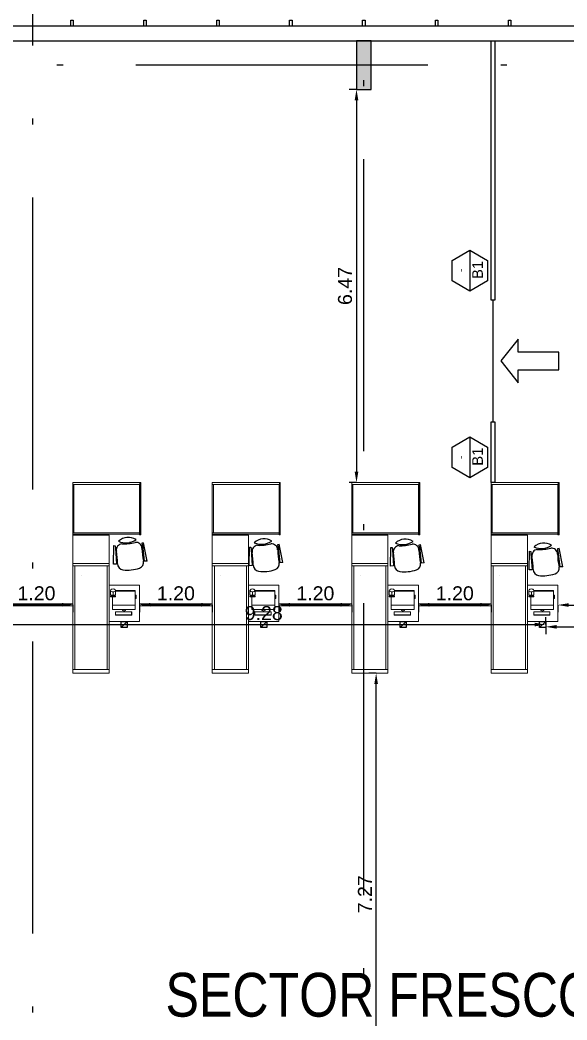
# Model space of a CAD drawing. Header units: metres. Extents: x 0 to 8715937, y -236336 to 216.
# Drawn here: x 152.99 to 161.99, y 90.63 to 107.07 of the extents above; entities that cross this region are included whole.
import ezdxf
from ezdxf.enums import TextEntityAlignment as Align

# ---------------------------------------------------------------- set-up
doc = ezdxf.new("R2010")
doc.units = ezdxf.units.M
doc.header["$MEASUREMENT"] = 0
doc.header["$PDMODE"] = 3
doc.linetypes.add('ACAD_ISO10W100', pattern=[18, 12, -3, 0, -3])
doc.linetypes.add('CENTRO', pattern=[2, 1.25, -0.25, 0.25, -0.25])
for name, color, linetype in [('0-BLOCK-ARQUITECTURA', 7, 'Continuous'), ('0-BLOCK-EQUIPAMIENTO', 7, 'Continuous'), ('0-BLOCK-ESTRUCTURA', 7, 'Continuous'), ('barandas', 251, 'Continuous'), ('CARP', 3, 'Continuous'), ('CARPINTERIA', 3, 'Continuous'), ('COLUMNAS', 210, 'Continuous'), ('COLUMNAS HATCH', 251, 'Continuous'), ('COTAS INTERIORES', 2, 'Continuous'), ('EJES', 251, 'ACAD_ISO10W100'), ('MUEBLES', 45, 'Continuous'), ('TEXTO', 7, 'Continuous'), ('TXT CARP', 3, 'Continuous')]:
    doc.layers.add(name, color=color, linetype=linetype)
doc.layers.add('checkouts', color=33, linetype='Continuous', lineweight=18)
doc.styles.add('AR', font='arial.ttf')
doc.dimstyles.new('CotaLoc0', dxfattribs={"dimtxt": 0.23, "dimasz": 0.18, "dimexe": 0.12, "dimexo": 0.37, "dimgap": 0.07, "dimtad": 1, "dimzin": 0, "dimdsep": 46, "dimtxsty": 'AR', "dimcen": 0.9, "dimclrd": 251, "dimclre": 251, "dimadec": 0, "dimazin": 0, "dimtfac": 1, "dimtofl": 0, "dimtmove": 1, "dimatfit": 3, "dimfxl": 0.18, "dimtolj": 1, "dimtzin": 0, "dimarcsym": 1})
pattern_1 = [(45, (0, 0), (1.6838, 6.173926), [7.9375, -1.5875, 0, -1.5875])]
pattern_2 = [(0, (0, 0), (0, 6.985), [5.08, -1.905]), (90, (0, 0), (-6.985, 4e-16), [5.08, -1.905])]

# ---------------------------------------------------------------- blocks, each defined once
blk = doc.blocks.new('DESCARP')
at = {"layer": 'TXT CARP', "lineweight": -3, "ltscale": 0.5}
for p, q in [((0.168, 0.291), (0, 0)), ((0.504, 0.291), (0.168, 0.291)), ((0.672, 0), (0.504, 0.291)), ((0, 0), (0.168, -0.291)), ((0, 0), (0.672, 0)), ((0.504, -0.291), (0.672, 0)), ((0.168, -0.291), (0.504, -0.291))]:
    blk.add_line(p, q, dxfattribs=at)
blk = doc.blocks.new('CARPINTERIA')
at = {"layer": 'TXT CARP', "color": 3, "rotation": 180.0682455120744}
blk.add_blockref('DESCARP', (0.336, 0), dxfattribs=at)
at = {"layer": 'TXT CARP', "style": 'AR'}
blk.add_attdef('DESIGNACION', text='', height=0.175, rotation=0.0683, dxfattribs=at).set_placement((0.011, 0.129), align=Align.MIDDLE)
at = {"layer": 'TXT CARP', "ltscale": 0.1, "style": 'AR'}
blk.add_attdef('ANCHO', text='', height=0.13, dxfattribs=at).set_placement((0.002, -0.147), align=Align.MIDDLE)
blk = doc.blocks.new('DPM-ARQUITECTURA')
at = {"layer": 'CARP', "color": 251}
for p, q in [((76.948, 106.97), (56.508, 106.97)), ((56.508, 106.73), (76.948, 106.73))]:
    blk.add_line(p, q, dxfattribs=at)
at = {"layer": 'CARP', "color": 2}
for points in [[(66.148, 107.07), (66.148, 106.97), (66.108, 106.97), (66.108, 107.07)], [(67.348, 107.07), (67.348, 106.97), (67.308, 106.97), (67.308, 107.07)], [(68.548, 107.07), (68.548, 106.97), (68.508, 106.97), (68.508, 107.07)], [(69.748, 107.07), (69.748, 106.97), (69.708, 106.97), (69.708, 107.07)], [(70.948, 107.07), (70.948, 106.97), (70.908, 106.97), (70.908, 107.07)], [(72.148, 107.07), (72.148, 106.97), (72.108, 106.97), (72.108, 107.07)], [(73.348, 107.07), (73.348, 106.97), (73.308, 106.97), (73.308, 107.07)]]:
    blk.add_lwpolyline(points, close=True, dxfattribs=at)
at = {"layer": 'COTAS INTERIORES', "linetype": 'Continuous', "ltscale": 0.001}
blk.add_lwpolyline([(74.135, 101.464), (74.135, 101.607), (73.466, 101.607), (73.466, 101.824), (73.183, 101.464), (73.466, 101.104), (73.466, 101.321), (74.135, 101.321), (74.135, 101.464)], dxfattribs=at)
at = {"layer": 'MUEBLES', "linetype": 'Continuous'}
blk.add_line((73.053, 102.464), (73.053, 100.464), dxfattribs=at)
for points in [[(73.023, 106.73), (73.083, 106.73), (73.083, 102.464), (73.023, 102.464)], [(73.083, 99.464), (73.023, 99.464), (73.023, 100.464), (73.083, 100.464)]]:
    blk.add_lwpolyline(points, close=True, dxfattribs=at)
at = {"layer": 'CARPINTERIA', "ltscale": 0.1}
ref = blk.add_blockref('CARPINTERIA', (72.671, 102.95), dxfattribs=dict(at, xscale=-0.9999999999999952, rotation=270.0682455120742))
ref.add_attrib('DESIGNACION', 'B1', dxfattribs={"layer": 'TXT CARP', "height": 0.175, "rotation": 89.9999, "style": 'AR'}).set_placement((72.8, 102.961), align=Align.MIDDLE)
ref.add_attrib('ANCHO', '-', dxfattribs={"layer": 'TXT CARP', "ltscale": 0.1, "height": 0.13, "rotation": 90.0682, "style": 'AR'}).set_placement((72.524, 102.952), align=Align.MIDDLE)
ref = blk.add_blockref('CARPINTERIA', (72.671, 99.88), dxfattribs=dict(at, xscale=-0.9999999999999952, rotation=270.0682455120742))
ref.add_attrib('DESIGNACION', 'B1', dxfattribs={"layer": 'TXT CARP', "height": 0.175, "rotation": 89.9999, "style": 'AR'}).set_placement((72.8, 99.891), align=Align.MIDDLE)
ref.add_attrib('ANCHO', '-', dxfattribs={"layer": 'TXT CARP', "ltscale": 0.1, "height": 0.13, "rotation": 90.0682, "style": 'AR'}).set_placement((72.524, 99.882), align=Align.MIDDLE)
blk = doc.blocks.new('COLUMNA 0.24 x 0.80')
at = {"layer": 'COLUMNAS HATCH', "ltscale": 0.1}
blk.add_hatch(color=256, dxfattribs=at).paths.add_polyline_path([(0, 0.8), (0.24, 0.8), (0.24, 0), (0, 0)])
at = {"layer": 'COLUMNAS', "ltscale": 0.1}
blk.add_lwpolyline([(0, 0.8), (0.24, 0.8), (0.24, 0), (0, 0)], close=True, dxfattribs=at)
blk = doc.blocks.new('DPM-ESTRUCTURA')
at = {"layer": 'EJES', "ltscale": 0.4}
for p, q in [((65.48, 118.75), (65.48, 38)), ((70.928, 41.58), (70.928, 112.33)), ((108.48, 106.33), (16.48, 106.33))]:
    blk.add_line(p, q, dxfattribs=at)
at = {"layer": 'COLUMNAS', "xscale": -1}
blk.add_blockref('COLUMNA 0.24 x 0.80', (71.048, 105.93), dxfattribs=at)
blk = doc.blocks.new('*D183')
at = {"layer": 'COTAS INTERIORES', "color": 251, "lineweight": -2, "ltscale": 0.1, "transparency": 16777216}
for p, q in [((64.944, 97.456), (64.944, 97.336)), ((65.124, 97.456), (65.961, 97.456)), ((66.141, 97.456), (66.141, 97.336))]:
    blk.add_line(p, q, dxfattribs=at)
at = {"layer": 'COTAS INTERIORES', "color": 251, "ltscale": 0.1, "transparency": 16777216}
for points in [[(65.124, 97.486), (65.124, 97.426), (64.944, 97.456)], [(65.961, 97.486), (65.961, 97.426), (66.141, 97.456)]]:
    blk.add_solid(points, dxfattribs=at)
at = {"layer": 'Defpoints', "color": 0, "ltscale": 0.1, "transparency": 16777216}
for p in [(64.944, 97.471), (66.141, 97.471), (66.141, 97.456)]:
    blk.add_point(p, dxfattribs=at)
at = {"layer": 'COTAS INTERIORES', "color": 0, "ltscale": 0.1, "transparency": 16777216, "insert": (65.543, 97.643), "char_height": 0.23, "attachment_point": 5, "style": 'AR'}
blk.add_mtext('\\A1;1.20', dxfattribs=at)
blk = doc.blocks.new('*D184')
at = {"layer": 'COTAS INTERIORES', "color": 251, "lineweight": -2, "ltscale": 0.1, "transparency": 16777216}
for p, q in [((76.62, 97.632), (76.62, 97.332)), ((74.12, 97.452), (74.12, 97.332)), ((74.3, 97.452), (76.44, 97.452))]:
    blk.add_line(p, q, dxfattribs=at)
at = {"layer": 'COTAS INTERIORES', "color": 251, "ltscale": 0.1, "transparency": 16777216}
for points in [[(74.3, 97.482), (74.3, 97.422), (74.12, 97.452)], [(76.44, 97.482), (76.44, 97.422), (76.62, 97.452)]]:
    blk.add_solid(points, dxfattribs=at)
at = {"layer": 'Defpoints', "color": 0, "ltscale": 0.1, "transparency": 16777216}
for p in [(76.62, 106.93), (74.12, 97.781), (76.62, 97.452)]:
    blk.add_point(p, dxfattribs=at)
at = {"layer": 'COTAS INTERIORES', "color": 0, "ltscale": 0.1, "transparency": 16777216, "insert": (75.37, 97.639), "char_height": 0.23, "attachment_point": 5, "style": 'AR'}
blk.add_mtext('\\A1;2.50', dxfattribs=at)
blk = doc.blocks.new('checkout 3.120x1.120 sin barrera')
at = {"layer": 'checkouts', "linetype": 'CENTRO', "lineweight": 18}
h = blk.add_hatch(dxfattribs=at)
h.set_pattern_fill('ANSI36', color=256)
h.set_pattern_definition(pattern_1)
h.paths.add_polyline_path([(-1.719, -0.415), (-1.771, -0.415), (-1.771, -0.468), (-1.874, -0.468), (-1.874, -0.501), (-1.719, -0.501)])
h.paths.add_polyline_path([(-1.782, -0.415), (-1.874, -0.415), (-1.874, -0.468), (-1.782, -0.468)], flags=17)
at = {"layer": 'checkouts', "linetype": 'Continuous', "lineweight": 13, "true_color": 0x999b37, "transparency": 33554687}
h = blk.add_hatch(dxfattribs=at)
h.set_pattern_fill('ANGLE', color=55)
h.set_pattern_definition(pattern_2)
h.paths.add_polyline_path([(-1.771, -0.415, 0.294893), (-1.796, -0.458, 0.293092), (-1.771, -0.501, 0.572822)])
at = {"layer": 'checkouts'}
for p, q in [((0.012, 0), (-0.848, 0)), ((-0.838, 0), (-0.838, -1.12)), ((-0.813, 0), (-0.813, -1.12)), ((0.012, -1.12), (0.012, 0)), ((-2.272, -0.023), (-2.272, -0.523)), ((-2.115, -0.152), (-2.165, -0.152)), ((-2.165, -0.152), (-2.165, -0.42)), ((-2.115, -0.42), (-2.115, -0.152)), ((-2.075, -0.093), (-2.075, -0.468)), ((-2.075, -0.093), (-1.808, -0.093)), ((-2.004, -0.468), (-2.004, -0.093)), ((-1.895, -0.076), (-1.895, -0.093)), ((-1.841, -0.093), (-1.841, -0.076)), ((-1.761, -0.093), (-1.808, -0.093)), ((-1.772, -0.415), (-1.772, -0.093)), ((-1.761, -0.415), (-1.761, -0.093)), ((-1.672, -0.523), (-1.672, -0.023)), ((-0.848, -0.016), (0.012, -0.016)), ((-0.021, -0.021), (-0.848, -0.021)), ((-0.021, -1.12), (-0.021, -0.021)), ((-2.165, -0.42), (-2.115, -0.42)), ((-2.075, -0.468), (-1.863, -0.468)), ((-3.12, -0.523), (-3.12, -1.12)), ((-3.12, -0.523), (-0.85, -0.523)), ((-3.059, -1.12), (-3.059, -0.523)), ((-3.059, -0.557), (-1.355, -0.557)), ((-1.355, -1.12), (-1.355, -0.523)), ((-1.32, -1.12), (-1.32, -0.523)), ((-0.85, -0.523), (-0.85, -1.12)), ((-1.515, -0.979), (-1.515, -0.979)), ((-1.515, -0.979), (-1.515, -0.979)), ((-1.515, -0.979), (-1.515, -0.979)), ((-1.515, -0.979), (-1.515, -0.979)), ((-3.12, -1.12), (-1.32, -1.12)), ((-3.059, -1.085), (-1.355, -1.085)), ((-1.682, -1.12), (-2.282, -1.12)), ((-1.421, -1.125), (-1.421, -1.125)), ((-1.421, -1.125), (-1.421, -1.125)), ((-1.421, -1.125), (-1.421, -1.125)), ((-1.355, -1.12), (-1.355, -1.12)), ((-1.32, -1.12), (-0.85, -1.12)), ((-0.838, -1.12), (0.012, -1.12)), ((-0.813, -1.102), (-0.021, -1.102))]:
    blk.add_line(p, q, dxfattribs=at)
at = {"layer": 'checkouts', "ltscale": 0.1}
for p, q in [((-0.848, -0.021), (-0.848, 0)), ((-2.272, -0.023), (-1.672, -0.023)), ((-1.895, -0.076), (-1.841, -0.076)), ((-2.272, -0.523), (-1.672, -0.523)), ((-0.85, -1.12), (-0.838, -1.12))]:
    blk.add_line(p, q, dxfattribs=at)
at = {"layer": 'checkouts', "linetype": 'Continuous', "lineweight": 13}
for p, q in [((-1.853, -0.501), (-1.853, -0.415)), ((-1.837, -0.448), (-1.853, -0.448)), ((-1.837, -0.468), (-1.853, -0.468)), ((-1.786, -0.458), (-1.837, -0.458))]:
    blk.add_line(p, q, dxfattribs=at)
at = {"layer": 'checkouts', "linetype": 'CENTRO', "lineweight": 18}
for points in [[(-1.853, -0.501), (-1.863, -0.501), (-1.863, -0.415), (-1.853, -0.415)], [(-1.837, -0.415), (-1.761, -0.415)], [(-1.761, -0.501), (-1.837, -0.501)]]:
    blk.add_lwpolyline(points, dxfattribs=at)
at = {"layer": 'checkouts', "linetype": 'Continuous', "lineweight": 13}
blk.add_lwpolyline([(-1.837, -0.501), (-1.837, -0.415)], dxfattribs=at)
at = {"layer": 'checkouts'}
blk.add_arc((-2.067, -0.277), 0.0319, 103.206, 256.794, dxfattribs=at)
at = {"layer": 'checkouts', "linetype": 'Continuous', "lineweight": 13}
for centre, radius, start, end in [((-1.74, -0.456), 0.0457, 116.7492, 182.4708), ((-1.74, -0.46), 0.0459, 177.7191, 243.0608), ((-1.786, -0.458), 0.0496, 300.39, 59.61)]:
    blk.add_arc(centre, radius, start, end, dxfattribs=at)
blk = doc.blocks.new('*D214')
at = {"layer": 'COTAS INTERIORES', "color": 251, "lineweight": -2, "ltscale": 0.1, "transparency": 16777216}
for p, q in [((67.238, 97.456), (67.238, 97.336)), ((67.418, 97.456), (68.255, 97.456)), ((68.435, 97.456), (68.435, 97.336))]:
    blk.add_line(p, q, dxfattribs=at)
at = {"layer": 'COTAS INTERIORES', "color": 251, "ltscale": 0.1, "transparency": 16777216}
for points in [[(67.418, 97.486), (67.418, 97.426), (67.238, 97.456)], [(68.255, 97.486), (68.255, 97.426), (68.435, 97.456)]]:
    blk.add_solid(points, dxfattribs=at)
at = {"layer": 'Defpoints', "color": 0, "ltscale": 0.1, "transparency": 16777216}
for p in [(67.238, 97.471), (68.435, 97.471), (68.435, 97.456)]:
    blk.add_point(p, dxfattribs=at)
at = {"layer": 'COTAS INTERIORES', "color": 0, "ltscale": 0.1, "transparency": 16777216, "insert": (67.837, 97.643), "char_height": 0.23, "attachment_point": 5, "style": 'AR'}
blk.add_mtext('\\A1;1.20', dxfattribs=at)
blk = doc.blocks.new('*D215')
at = {"layer": 'COTAS INTERIORES', "color": 251, "lineweight": -2, "ltscale": 0.1, "transparency": 16777216}
for p, q in [((69.532, 97.456), (69.532, 97.336)), ((69.712, 97.456), (70.549, 97.456)), ((70.729, 97.456), (70.729, 97.336))]:
    blk.add_line(p, q, dxfattribs=at)
at = {"layer": 'COTAS INTERIORES', "color": 251, "ltscale": 0.1, "transparency": 16777216}
for points in [[(69.712, 97.486), (69.712, 97.426), (69.532, 97.456)], [(70.549, 97.486), (70.549, 97.426), (70.729, 97.456)]]:
    blk.add_solid(points, dxfattribs=at)
at = {"layer": 'Defpoints', "color": 0, "ltscale": 0.1, "transparency": 16777216}
for p in [(69.532, 97.471), (70.729, 97.471), (70.729, 97.456)]:
    blk.add_point(p, dxfattribs=at)
at = {"layer": 'COTAS INTERIORES', "color": 0, "ltscale": 0.1, "transparency": 16777216, "insert": (70.131, 97.643), "char_height": 0.23, "attachment_point": 5, "style": 'AR'}
blk.add_mtext('\\A1;1.20', dxfattribs=at)
blk = doc.blocks.new('*D216')
at = {"layer": 'COTAS INTERIORES', "color": 251, "lineweight": -2, "ltscale": 0.1, "transparency": 16777216}
for p, q in [((71.826, 97.456), (71.826, 97.336)), ((72.006, 97.456), (72.843, 97.456)), ((73.023, 97.456), (73.023, 97.336))]:
    blk.add_line(p, q, dxfattribs=at)
at = {"layer": 'COTAS INTERIORES', "color": 251, "ltscale": 0.1, "transparency": 16777216}
for points in [[(72.006, 97.486), (72.006, 97.426), (71.826, 97.456)], [(72.843, 97.486), (72.843, 97.426), (73.023, 97.456)]]:
    blk.add_solid(points, dxfattribs=at)
at = {"layer": 'Defpoints', "color": 0, "ltscale": 0.1, "transparency": 16777216}
for p in [(71.826, 97.471), (73.023, 97.471), (73.023, 97.456)]:
    blk.add_point(p, dxfattribs=at)
at = {"layer": 'COTAS INTERIORES', "color": 0, "ltscale": 0.1, "transparency": 16777216, "insert": (72.425, 97.643), "char_height": 0.23, "attachment_point": 5, "style": 'AR'}
blk.add_mtext('\\A1;1.20', dxfattribs=at)
blk = doc.blocks.new('*D178')
at = {"layer": 'COTAS INTERIORES', "color": 251, "lineweight": -2, "ltscale": 0.1, "transparency": 16777216}
for p, q in [((161.64, 97.131), (161.64, 97.251)), ((152.364, 97.131), (152.364, 97.011)), ((152.544, 97.131), (161.46, 97.131))]:
    blk.add_line(p, q, dxfattribs=at)
at = {"layer": 'COTAS INTERIORES', "color": 251, "ltscale": 0.1, "transparency": 16777216}
for points in [[(152.544, 97.161), (152.544, 97.101), (152.364, 97.131)], [(161.46, 97.161), (161.46, 97.101), (161.64, 97.131)]]:
    blk.add_solid(points, dxfattribs=at)
at = {"layer": 'Defpoints', "color": 0, "ltscale": 0.1, "transparency": 16777216}
for p in [(152.364, 97.155), (161.64, 97.131), (161.64, 97.131)]:
    blk.add_point(p, dxfattribs=at)
at = {"layer": 'COTAS INTERIORES', "color": 0, "ltscale": 0.1, "transparency": 16777216, "insert": (157.002, 97.318), "char_height": 0.23, "attachment_point": 5, "style": 'AR'}
blk.add_mtext('\\A1;9.28', dxfattribs=at)
blk = doc.blocks.new('*D179')
at = {"layer": 'COTAS INTERIORES', "color": 251, "lineweight": -2, "ltscale": 0.1, "transparency": 16777216}
for p, q in [((161.64, 97.093), (161.64, 96.973)), ((161.82, 97.093), (165.095, 97.093)), ((165.275, 97.093), (165.275, 96.973))]:
    blk.add_line(p, q, dxfattribs=at)
at = {"layer": 'COTAS INTERIORES', "color": 251, "ltscale": 0.1, "transparency": 16777216}
for points in [[(161.82, 97.123), (161.82, 97.063), (161.64, 97.093)], [(165.095, 97.123), (165.095, 97.063), (165.275, 97.093)]]:
    blk.add_solid(points, dxfattribs=at)
at = {"layer": 'Defpoints', "color": 0, "ltscale": 0.1, "transparency": 16777216}
for p in [(161.64, 97.131), (165.275, 97.131), (165.275, 97.093)]:
    blk.add_point(p, dxfattribs=at)
at = {"layer": 'COTAS INTERIORES', "color": 0, "ltscale": 0.1, "transparency": 16777216, "insert": (163.458, 97.281), "char_height": 0.23, "attachment_point": 5, "style": 'AR'}
blk.add_mtext('\\A1;3.63', dxfattribs=at)
blk = doc.blocks.new('*D180')
at = {"layer": 'COTAS INTERIORES', "color": 251, "lineweight": -2, "ltscale": 0.1, "transparency": 16777216}
for p, q in [((158.528, 105.93), (158.408, 105.93)), ((158.528, 105.75), (158.528, 99.645)), ((158.528, 99.465), (158.408, 99.465))]:
    blk.add_line(p, q, dxfattribs=at)
at = {"layer": 'COTAS INTERIORES', "color": 251, "ltscale": 0.1, "transparency": 16777216}
for points in [[(158.498, 105.75), (158.558, 105.75), (158.528, 105.93)], [(158.498, 99.645), (158.558, 99.645), (158.528, 99.465)]]:
    blk.add_solid(points, dxfattribs=at)
at = {"layer": 'Defpoints', "color": 0, "ltscale": 0.1, "transparency": 16777216}
for p in [(158.528, 105.93), (158.528, 99.465), (158.528, 99.465)]:
    blk.add_point(p, dxfattribs=at)
at = {"layer": 'COTAS INTERIORES', "color": 0, "ltscale": 0.1, "transparency": 16777216, "insert": (158.34, 102.697), "char_height": 0.23, "attachment_point": 5, "rotation": 90, "style": 'AR'}
blk.add_mtext('\\A1;6.47', dxfattribs=at)
blk = doc.blocks.new('*D270')
at = {"layer": 'COTAS INTERIORES', "color": 251, "lineweight": -2, "ltscale": 0.1, "transparency": 16777216}
for p, q in [((158.851, 96.333), (158.731, 96.333)), ((158.851, 89.239), (158.851, 96.153)), ((158.851, 89.059), (158.731, 89.059))]:
    blk.add_line(p, q, dxfattribs=at)
at = {"layer": 'COTAS INTERIORES', "color": 251, "ltscale": 0.1, "transparency": 16777216}
for points in [[(158.821, 96.153), (158.881, 96.153), (158.851, 96.333)], [(158.821, 89.239), (158.881, 89.239), (158.851, 89.059)]]:
    blk.add_solid(points, dxfattribs=at)
at = {"layer": 'Defpoints', "color": 0, "ltscale": 0.1, "transparency": 16777216}
for p in [(158.851, 96.333), (158.851, 96.333), (158.851, 89.059)]:
    blk.add_point(p, dxfattribs=at)
at = {"layer": 'COTAS INTERIORES', "color": 0, "ltscale": 0.1, "transparency": 16777216, "insert": (158.666, 92.696), "char_height": 0.23, "attachment_point": 5, "rotation": 90, "style": 'AR'}
blk.add_mtext('\\A1;7.27', dxfattribs=at)
blk = doc.blocks.new('DPM-EQUIPAMIENTO')
at = {"layer": 'checkouts', "ltscale": 0.1}
for p, q in [((64.944, 97.471), (66.141, 97.471)), ((66.141, 97.441), (64.944, 97.441)), ((67.238, 97.471), (68.435, 97.471)), ((68.435, 97.441), (67.238, 97.441)), ((69.532, 97.471), (70.729, 97.471)), ((70.729, 97.441), (69.532, 97.441)), ((71.826, 97.471), (73.023, 97.471)), ((73.023, 97.441), (71.826, 97.441))]:
    blk.add_line(p, q, dxfattribs=at)
at = {"layer": 'checkouts', "lineweight": 18, "xscale": -1, "rotation": 270}
for p in [(67.261, 99.453), (69.555, 99.453), (71.849, 99.453), (74.143, 99.453)]:
    blk.add_blockref('checkout 3.120x1.120 sin barrera', p, dxfattribs=at)
at = {"layer": 'COTAS INTERIORES', "ltscale": 0.1}
for base, p1, p2, picture, middle in [((76.62, 97.452), (74.12, 97.781), (76.62, 106.93), '*D184', (75.37, 97.639)), ((66.141, 97.456), (64.944, 97.471), (66.141, 97.471), '*D183', (65.543, 97.643)), ((68.435, 97.456), (67.238, 97.471), (68.435, 97.471), '*D214', (67.837, 97.643)), ((70.729, 97.456), (69.532, 97.471), (70.729, 97.471), '*D215', (70.131, 97.643)), ((73.023, 97.456), (71.826, 97.471), (73.023, 97.471), '*D216', (72.425, 97.643))]:
    dim = blk.add_linear_dim(base=base, p1=p1, p2=p2, dimstyle='CotaLoc0', override={"dimfxlon": 1}, dxfattribs=at)
    dim.commit()
    dim.dimension.update_dxf_attribs({"geometry": picture, "text_midpoint": middle})

msp = doc.modelspace()

# ---------------------------------------------------------------- hatches: boundary and pattern name
at = {"layer": 'checkouts', "linetype": 'CENTRO', "lineweight": 18}
h = msp.add_hatch(dxfattribs=at)
h.set_pattern_fill('ANSI36', color=256)
h.set_pattern_definition(pattern_1)
h.paths.add_polyline_path([(154.566, 97.734), (154.566, 97.681), (154.513, 97.681), (154.513, 97.579), (154.48, 97.579), (154.48, 97.734)])
h.paths.add_polyline_path([(154.566, 97.67), (154.566, 97.579), (154.513, 97.579), (154.513, 97.67)], flags=17)
at = {"layer": 'checkouts', "linetype": 'Continuous', "lineweight": 13, "true_color": 0x999b37, "transparency": 33554687}
h = msp.add_hatch(dxfattribs=at)
h.set_pattern_fill('ANGLE', color=55)
h.set_pattern_definition(pattern_2)
h.paths.add_polyline_path([(154.566, 97.681, -0.294893), (154.523, 97.656, -0.293092), (154.48, 97.681, -0.572822)])
at = {"layer": 'checkouts', "linetype": 'CENTRO', "lineweight": 18}
h = msp.add_hatch(dxfattribs=at)
h.set_pattern_fill('ANSI36', color=256)
h.set_pattern_definition(pattern_1)
h.paths.add_polyline_path([(156.86, 97.734), (156.86, 97.681), (156.807, 97.681), (156.807, 97.579), (156.774, 97.579), (156.774, 97.734)])
h.paths.add_polyline_path([(156.86, 97.67), (156.86, 97.579), (156.807, 97.579), (156.807, 97.67)], flags=17)
at = {"layer": 'checkouts', "linetype": 'Continuous', "lineweight": 13, "true_color": 0x999b37, "transparency": 33554687}
h = msp.add_hatch(dxfattribs=at)
h.set_pattern_fill('ANGLE', color=55)
h.set_pattern_definition(pattern_2)
h.paths.add_polyline_path([(156.86, 97.681, -0.294893), (156.817, 97.656, -0.293092), (156.774, 97.681, -0.572822)])
at = {"layer": 'checkouts', "linetype": 'CENTRO', "lineweight": 18}
h = msp.add_hatch(dxfattribs=at)
h.set_pattern_fill('ANSI36', color=256)
h.set_pattern_definition(pattern_1)
h.paths.add_polyline_path([(159.154, 97.734), (159.154, 97.681), (159.101, 97.681), (159.101, 97.579), (159.068, 97.579), (159.068, 97.734)])
h.paths.add_polyline_path([(159.154, 97.67), (159.154, 97.579), (159.101, 97.579), (159.101, 97.67)], flags=17)
at = {"layer": 'checkouts', "linetype": 'Continuous', "lineweight": 13, "true_color": 0x999b37, "transparency": 33554687}
h = msp.add_hatch(dxfattribs=at)
h.set_pattern_fill('ANGLE', color=55)
h.set_pattern_definition(pattern_2)
h.paths.add_polyline_path([(159.154, 97.681, -0.294893), (159.111, 97.656, -0.293092), (159.068, 97.681, -0.572822)])
at = {"layer": 'checkouts', "linetype": 'CENTRO', "lineweight": 18}
h = msp.add_hatch(dxfattribs=at)
h.set_pattern_fill('ANSI36', color=256)
h.set_pattern_definition(pattern_1)
h.paths.add_polyline_path([(161.448, 97.734), (161.448, 97.681), (161.395, 97.681), (161.395, 97.579), (161.362, 97.579), (161.362, 97.734)])
h.paths.add_polyline_path([(161.448, 97.67), (161.448, 97.579), (161.395, 97.579), (161.395, 97.67)], flags=17)
at = {"layer": 'checkouts', "linetype": 'Continuous', "lineweight": 13, "true_color": 0x999b37, "transparency": 33554687}
h = msp.add_hatch(dxfattribs=at)
h.set_pattern_fill('ANGLE', color=55)
h.set_pattern_definition(pattern_2)
h.paths.add_polyline_path([(161.448, 97.681, -0.294893), (161.405, 97.656, -0.293092), (161.362, 97.681, -0.572822)])

# ---------------------------------------------------------------- linework, layer by layer
at = {"layer": 'barandas', "color": 3, "ltscale": 0.1}
for p, q in [((154.658, 97.081), (154.658, 97.181)), ((154.658, 97.181), (154.758, 97.181)), ((154.658, 97.081), (154.758, 97.181)), ((154.758, 97.181), (154.758, 97.081)), ((156.952, 97.081), (156.952, 97.181)), ((156.952, 97.181), (157.052, 97.181)), ((156.952, 97.081), (157.052, 97.181)), ((157.052, 97.181), (157.052, 97.081)), ((159.246, 97.081), (159.246, 97.181)), ((159.246, 97.181), (159.346, 97.181)), ((159.246, 97.081), (159.346, 97.181)), ((159.346, 97.181), (159.346, 97.081)), ((161.54, 97.081), (161.54, 97.181)), ((161.54, 97.181), (161.64, 97.181)), ((161.54, 97.081), (161.64, 97.181)), ((161.64, 97.181), (161.64, 97.081)), ((154.758, 97.081), (154.658, 97.081)), ((157.052, 97.081), (156.952, 97.081)), ((159.346, 97.081), (159.246, 97.081)), ((161.64, 97.081), (161.54, 97.081))]:
    msp.add_line(p, q, dxfattribs=at)
at = {"layer": 'checkouts'}
for p, q in [((153.861, 99.465), (154.981, 99.465)), ((153.861, 98.615), (153.861, 99.465)), ((153.861, 99.432), (154.96, 99.432)), ((153.88, 98.64), (153.88, 99.432)), ((154.96, 99.432), (154.96, 98.604)), ((154.966, 98.604), (154.966, 99.465)), ((154.981, 99.465), (154.981, 98.604)), ((156.155, 99.465), (157.275, 99.465)), ((156.155, 98.615), (156.155, 99.465)), ((156.155, 99.432), (157.254, 99.432)), ((156.174, 98.64), (156.174, 99.432)), ((157.254, 99.432), (157.254, 98.604)), ((157.26, 98.604), (157.26, 99.465)), ((157.275, 99.465), (157.275, 98.604)), ((158.449, 99.465), (159.569, 99.465)), ((158.449, 98.615), (158.449, 99.465)), ((158.449, 99.432), (159.548, 99.432)), ((158.468, 98.64), (158.468, 99.432)), ((159.548, 99.432), (159.548, 98.604)), ((159.554, 98.604), (159.554, 99.465)), ((159.569, 99.465), (159.569, 98.604)), ((160.743, 99.465), (161.863, 99.465)), ((160.743, 98.615), (160.743, 99.465)), ((160.743, 99.432), (161.842, 99.432)), ((160.762, 98.64), (160.762, 99.432)), ((161.842, 99.432), (161.842, 98.604)), ((161.848, 98.604), (161.848, 99.465)), ((161.863, 99.465), (161.863, 98.604)), ((154.981, 98.64), (153.861, 98.64)), ((154.981, 98.615), (153.861, 98.615)), ((153.861, 98.133), (153.861, 98.603)), ((154.458, 98.603), (153.861, 98.603)), ((154.458, 96.333), (154.458, 98.603)), ((157.275, 98.64), (156.155, 98.64)), ((157.275, 98.615), (156.155, 98.615)), ((156.155, 98.133), (156.155, 98.603)), ((156.752, 98.603), (156.155, 98.603)), ((156.752, 96.333), (156.752, 98.603)), ((159.569, 98.64), (158.449, 98.64)), ((159.569, 98.615), (158.449, 98.615)), ((158.449, 98.133), (158.449, 98.603)), ((159.046, 98.603), (158.449, 98.603)), ((159.046, 96.333), (159.046, 98.603)), ((161.863, 98.64), (160.743, 98.64)), ((161.863, 98.615), (160.743, 98.615)), ((160.743, 98.133), (160.743, 98.603)), ((161.34, 98.603), (160.743, 98.603)), ((161.34, 96.333), (161.34, 98.603)), ((153.856, 98.031), (153.856, 98.031)), ((153.856, 98.031), (153.856, 98.031)), ((153.856, 98.031), (153.856, 98.031)), ((153.861, 96.333), (153.861, 98.133)), ((153.861, 98.133), (154.458, 98.133)), ((153.861, 98.098), (154.458, 98.098)), ((153.861, 98.098), (153.861, 98.098)), ((153.897, 96.394), (153.897, 98.098)), ((154.424, 96.394), (154.424, 98.098)), ((156.15, 98.031), (156.15, 98.031)), ((156.15, 98.031), (156.15, 98.031)), ((156.15, 98.031), (156.15, 98.031)), ((156.155, 96.333), (156.155, 98.133)), ((156.155, 98.133), (156.752, 98.133)), ((156.155, 98.098), (156.752, 98.098)), ((156.155, 98.098), (156.155, 98.098)), ((156.191, 96.394), (156.191, 98.098)), ((156.718, 96.394), (156.718, 98.098)), ((158.444, 98.031), (158.444, 98.031)), ((158.444, 98.031), (158.444, 98.031)), ((158.444, 98.031), (158.444, 98.031)), ((158.449, 96.333), (158.449, 98.133)), ((158.449, 98.133), (159.046, 98.133)), ((158.449, 98.098), (159.046, 98.098)), ((158.449, 98.098), (158.449, 98.098)), ((158.484, 96.394), (158.484, 98.098)), ((159.012, 96.394), (159.012, 98.098)), ((160.738, 98.031), (160.738, 98.031)), ((160.738, 98.031), (160.738, 98.031)), ((160.738, 98.031), (160.738, 98.031)), ((160.743, 96.333), (160.743, 98.133)), ((160.743, 98.133), (161.34, 98.133)), ((160.743, 98.098), (161.34, 98.098)), ((160.743, 98.098), (160.743, 98.098)), ((160.778, 96.394), (160.778, 98.098)), ((161.306, 96.394), (161.306, 98.098)), ((154.003, 97.938), (154.003, 97.938)), ((154.003, 97.938), (154.003, 97.938)), ((154.003, 97.938), (154.003, 97.938)), ((154.003, 97.938), (154.003, 97.938)), ((156.297, 97.938), (156.297, 97.938)), ((156.297, 97.938), (156.297, 97.938)), ((156.297, 97.938), (156.297, 97.938)), ((156.297, 97.938), (156.297, 97.938)), ((158.59, 97.938), (158.59, 97.938)), ((158.59, 97.938), (158.59, 97.938)), ((158.59, 97.938), (158.59, 97.938)), ((158.59, 97.938), (158.59, 97.938)), ((160.884, 97.938), (160.884, 97.938)), ((160.884, 97.938), (160.884, 97.938)), ((160.884, 97.938), (160.884, 97.938)), ((160.884, 97.938), (160.884, 97.938)), ((153.861, 97.771), (153.861, 97.171)), ((154.458, 97.781), (154.958, 97.781)), ((154.566, 97.692), (154.888, 97.692)), ((154.566, 97.681), (154.888, 97.681)), ((154.888, 97.692), (154.888, 97.644)), ((156.155, 97.771), (156.155, 97.171)), ((156.752, 97.781), (157.252, 97.781)), ((156.86, 97.692), (157.182, 97.692)), ((156.86, 97.681), (157.182, 97.681)), ((157.182, 97.692), (157.182, 97.644)), ((158.449, 97.771), (158.449, 97.171)), ((159.046, 97.781), (159.546, 97.781)), ((159.154, 97.692), (159.476, 97.692)), ((159.154, 97.681), (159.476, 97.681)), ((159.476, 97.692), (159.476, 97.644)), ((160.743, 97.771), (160.743, 97.171)), ((161.34, 97.781), (161.84, 97.781)), ((161.448, 97.692), (161.77, 97.692)), ((161.448, 97.681), (161.77, 97.681)), ((161.77, 97.692), (161.77, 97.644)), ((154.513, 97.378), (154.513, 97.589)), ((154.888, 97.378), (154.888, 97.644)), ((154.888, 97.612), (154.905, 97.612)), ((154.905, 97.558), (154.888, 97.558)), ((156.807, 97.378), (156.807, 97.589)), ((157.182, 97.378), (157.182, 97.644)), ((157.182, 97.612), (157.199, 97.612)), ((157.199, 97.558), (157.182, 97.558)), ((159.101, 97.378), (159.101, 97.589)), ((159.476, 97.378), (159.476, 97.644)), ((159.476, 97.612), (159.493, 97.612)), ((159.493, 97.558), (159.476, 97.558)), ((161.395, 97.378), (161.395, 97.589)), ((161.77, 97.378), (161.77, 97.644)), ((161.77, 97.612), (161.787, 97.612)), ((161.787, 97.558), (161.77, 97.558)), ((154.513, 97.449), (154.888, 97.449)), ((154.888, 97.378), (154.513, 97.378)), ((154.562, 97.287), (154.562, 97.338)), ((154.562, 97.338), (154.83, 97.338)), ((154.83, 97.338), (154.83, 97.287)), ((156.807, 97.449), (157.182, 97.449)), ((157.182, 97.378), (156.807, 97.378)), ((156.856, 97.287), (156.856, 97.338)), ((156.856, 97.338), (157.124, 97.338)), ((157.124, 97.338), (157.124, 97.287)), ((159.101, 97.449), (159.476, 97.449)), ((159.476, 97.378), (159.101, 97.378)), ((159.15, 97.287), (159.15, 97.338)), ((159.15, 97.338), (159.417, 97.338)), ((159.417, 97.338), (159.417, 97.287)), ((161.395, 97.449), (161.77, 97.449)), ((161.77, 97.378), (161.395, 97.378)), ((161.444, 97.287), (161.444, 97.338)), ((161.444, 97.338), (161.711, 97.338)), ((161.711, 97.338), (161.711, 97.287)), ((154.958, 97.181), (154.458, 97.181)), ((154.83, 97.287), (154.562, 97.287)), ((157.252, 97.181), (156.752, 97.181)), ((157.124, 97.287), (156.856, 97.287)), ((159.546, 97.181), (159.046, 97.181)), ((159.417, 97.287), (159.15, 97.287)), ((161.84, 97.181), (161.34, 97.181)), ((161.711, 97.287), (161.444, 97.287)), ((153.861, 96.394), (154.458, 96.394)), ((156.155, 96.394), (156.752, 96.394)), ((158.449, 96.394), (159.046, 96.394)), ((160.743, 96.394), (161.34, 96.394)), ((154.458, 96.333), (153.861, 96.333)), ((156.752, 96.333), (156.155, 96.333)), ((159.046, 96.333), (158.449, 96.333)), ((161.34, 96.333), (160.743, 96.333))]:
    msp.add_line(p, q, dxfattribs=at)
at = {"layer": 'checkouts', "ltscale": 0.1}
for p, q in [((153.861, 98.603), (153.861, 98.615)), ((154.96, 98.604), (154.981, 98.604)), ((156.155, 98.603), (156.155, 98.615)), ((157.254, 98.604), (157.275, 98.604)), ((158.449, 98.603), (158.449, 98.615)), ((159.548, 98.604), (159.569, 98.604)), ((160.743, 98.603), (160.743, 98.615)), ((161.842, 98.604), (161.863, 98.604)), ((154.458, 97.181), (154.458, 97.781)), ((154.958, 97.181), (154.958, 97.781)), ((156.752, 97.181), (156.752, 97.781)), ((157.252, 97.181), (157.252, 97.781)), ((159.046, 97.181), (159.046, 97.781)), ((159.546, 97.181), (159.546, 97.781)), ((161.34, 97.181), (161.34, 97.781)), ((161.84, 97.181), (161.84, 97.781)), ((154.905, 97.558), (154.905, 97.612)), ((157.199, 97.558), (157.199, 97.612)), ((159.493, 97.558), (159.493, 97.612)), ((161.787, 97.558), (161.787, 97.612))]:
    msp.add_line(p, q, dxfattribs=at)
at = {"layer": 'checkouts', "linetype": 'Continuous', "lineweight": 13}
for p, q in [((154.523, 97.667), (154.523, 97.616)), ((156.817, 97.667), (156.817, 97.616)), ((159.111, 97.667), (159.111, 97.616)), ((161.405, 97.667), (161.405, 97.616)), ((154.48, 97.599), (154.566, 97.599)), ((154.513, 97.616), (154.513, 97.599)), ((154.533, 97.616), (154.533, 97.599)), ((156.774, 97.599), (156.86, 97.599)), ((156.807, 97.616), (156.807, 97.599)), ((156.827, 97.616), (156.827, 97.599)), ((159.068, 97.599), (159.154, 97.599)), ((159.101, 97.616), (159.101, 97.599)), ((159.121, 97.616), (159.121, 97.599)), ((161.362, 97.599), (161.448, 97.599)), ((161.395, 97.616), (161.395, 97.599)), ((161.415, 97.616), (161.415, 97.599))]:
    msp.add_line(p, q, dxfattribs=at)
at = {"layer": 'checkouts', "linetype": 'CENTRO', "lineweight": 18}
for points in [[(154.48, 97.692), (154.48, 97.616)], [(154.566, 97.616), (154.566, 97.692)], [(156.774, 97.692), (156.774, 97.616)], [(156.86, 97.616), (156.86, 97.692)], [(159.068, 97.692), (159.068, 97.616)], [(159.154, 97.616), (159.154, 97.692)], [(161.362, 97.692), (161.362, 97.616)], [(161.448, 97.616), (161.448, 97.692)], [(154.48, 97.599), (154.48, 97.589), (154.566, 97.589), (154.566, 97.599)], [(156.774, 97.599), (156.774, 97.589), (156.86, 97.589), (156.86, 97.599)], [(159.068, 97.599), (159.068, 97.589), (159.154, 97.589), (159.154, 97.599)], [(161.362, 97.599), (161.362, 97.589), (161.448, 97.589), (161.448, 97.599)]]:
    msp.add_lwpolyline(points, dxfattribs=at)
at = {"layer": 'checkouts', "linetype": 'Continuous', "lineweight": 13}
for points in [[(154.48, 97.616), (154.566, 97.616)], [(156.774, 97.616), (156.86, 97.616)], [(159.068, 97.616), (159.154, 97.616)], [(161.362, 97.616), (161.448, 97.616)]]:
    msp.add_lwpolyline(points, dxfattribs=at)
for centre, radius, start, end in [((154.523, 97.667), 0.0496, 30.39, 149.61), ((154.521, 97.713), 0.0459, 206.9392, 272.2809), ((154.525, 97.712), 0.0457, 267.5292, 333.2508), ((156.817, 97.667), 0.0496, 30.39, 149.61), ((156.815, 97.713), 0.0459, 206.9392, 272.2809), ((156.819, 97.712), 0.0457, 267.5292, 333.2508), ((159.111, 97.667), 0.0496, 30.39, 149.61), ((159.109, 97.713), 0.0459, 206.9392, 272.2809), ((159.113, 97.712), 0.0457, 267.5292, 333.2508), ((161.405, 97.667), 0.0496, 30.39, 149.61), ((161.403, 97.713), 0.0459, 206.9392, 272.2809), ((161.407, 97.712), 0.0457, 267.5292, 333.2508)]:
    msp.add_arc(centre, radius, start, end, dxfattribs=at)
at = {"layer": 'checkouts'}
for centre in [(154.705, 97.385), (156.999, 97.385), (159.292, 97.385), (161.586, 97.385)]:
    msp.add_arc(centre, 0.0319, 193.206, 346.794, dxfattribs=at)
at = {"layer": 'MUEBLES', "ltscale": 0.21}
for p, q in [((154.728, 98.482), (154.729, 98.464)), ((154.797, 98.49), (154.8, 98.472)), ((154.529, 98.121), (154.535, 98.429)), ((154.535, 98.429), (154.559, 98.427)), ((154.559, 98.427), (154.561, 98.391)), ((154.561, 98.391), (154.579, 98.126)), ((155.006, 98.435), (155.036, 98.171)), ((155.086, 98.175), (155.024, 98.477)), ((156.762, 98.097), (156.768, 98.405)), ((156.768, 98.405), (156.792, 98.403)), ((156.792, 98.403), (156.794, 98.367)), ((156.794, 98.367), (156.812, 98.102)), ((156.96, 98.458), (156.961, 98.44)), ((157.03, 98.465), (157.032, 98.448)), ((157.238, 98.411), (157.268, 98.147)), ((157.318, 98.151), (157.257, 98.453)), ((159.086, 98.091), (159.092, 98.399)), ((159.092, 98.399), (159.116, 98.398)), ((159.116, 98.398), (159.118, 98.361)), ((159.118, 98.361), (159.136, 98.097)), ((159.284, 98.452), (159.285, 98.435)), ((159.354, 98.46), (159.356, 98.442)), ((159.562, 98.405), (159.592, 98.141)), ((159.642, 98.145), (159.581, 98.447)), ((161.366, 98.028), (161.372, 98.336)), ((161.372, 98.336), (161.396, 98.334)), ((161.396, 98.334), (161.398, 98.298)), ((161.564, 98.389), (161.565, 98.371)), ((161.634, 98.396), (161.636, 98.379)), ((161.842, 98.342), (161.872, 98.078)), ((161.922, 98.082), (161.861, 98.384)), ((154.571, 98.247), (154.587, 98.249)), ((154.571, 98.247), (154.587, 98.249)), ((154.574, 98.197), (154.591, 98.199)), ((155.009, 98.291), (155.022, 98.293)), ((155.015, 98.242), (155.028, 98.243)), ((156.803, 98.223), (156.82, 98.225)), ((156.803, 98.223), (156.82, 98.225)), ((156.807, 98.173), (156.824, 98.175)), ((157.242, 98.267), (157.255, 98.269)), ((157.248, 98.218), (157.26, 98.219)), ((159.127, 98.217), (159.143, 98.219)), ((159.127, 98.217), (159.143, 98.219)), ((159.131, 98.167), (159.148, 98.169)), ((159.566, 98.262), (159.578, 98.263)), ((159.572, 98.212), (159.584, 98.213)), ((161.398, 98.298), (161.416, 98.033)), ((161.407, 98.154), (161.423, 98.156)), ((161.407, 98.154), (161.423, 98.156)), ((161.846, 98.198), (161.858, 98.2)), ((154.579, 98.126), (154.529, 98.121)), ((156.812, 98.102), (156.762, 98.097)), ((159.136, 98.097), (159.086, 98.091)), ((161.416, 98.033), (161.366, 98.028)), ((161.411, 98.104), (161.428, 98.106)), ((161.852, 98.149), (161.864, 98.15))]:
    msp.add_line(p, q, dxfattribs=at)
at = {"layer": 'MUEBLES', "ltscale": 0.1}
for p, q in [((155.003, 98.472), (155.024, 98.477)), ((155.006, 98.435), (155.003, 98.472)), ((157.235, 98.448), (157.257, 98.453)), ((157.238, 98.411), (157.235, 98.448)), ((159.559, 98.443), (159.581, 98.447)), ((159.562, 98.405), (159.559, 98.443)), ((161.839, 98.379), (161.861, 98.384)), ((161.842, 98.342), (161.839, 98.379)), ((155.086, 98.175), (155.036, 98.171)), ((157.318, 98.151), (157.268, 98.147)), ((159.642, 98.145), (159.592, 98.141)), ((161.922, 98.082), (161.872, 98.078))]:
    msp.add_line(p, q, dxfattribs=at)
at = {"layer": 'MUEBLES', "ltscale": 0.21}
for centre, radius, start, end in [((154.775, 98.329), 0.236, 57.3964, 133.5611), ((154.731, 98.782), 0.307, 247.1585, 303.799), ((154.688, 99.324), 0.867, 268.5614, 283.3659), ((154.899, 98.382), 0.1, 1.433, 95.9637), ((157.007, 98.304), 0.236, 57.3964, 133.5611), ((156.964, 98.758), 0.307, 247.1585, 303.799), ((159.331, 98.299), 0.236, 57.3964, 133.5611), ((159.288, 98.752), 0.307, 247.1585, 303.799), ((154.677, 98.358), 0.1, 95.9637, 190.4796), ((153.442, 98.13), 1.155, 359.9946, 10.4796), ((156.164, 98.413), 1.166, 181.433, 191.8321), ((156.909, 98.334), 0.1, 95.9637, 190.4796), ((156.921, 99.3), 0.867, 268.5614, 283.3659), ((157.131, 98.357), 0.1, 1.433, 95.9637), ((158.397, 98.389), 1.166, 181.433, 191.8321), ((159.233, 98.329), 0.1, 95.9637, 190.4796), ((159.244, 99.294), 0.867, 268.5614, 283.3659), ((159.455, 98.352), 0.1, 1.433, 95.9637), ((160.721, 98.383), 1.166, 181.433, 191.8321), ((161.513, 98.265), 0.1, 95.9637, 190.4796), ((161.611, 98.235), 0.236, 57.3964, 133.5611), ((161.567, 98.689), 0.307, 247.1585, 303.799), ((161.524, 99.231), 0.867, 268.5614, 283.3659), ((161.735, 98.288), 0.1, 1.433, 95.9637), ((154.925, 98.154), 0.1, 288.6152, 11.8321), ((155.675, 98.106), 1.155, 359.9946, 10.4796), ((157.999, 98.1), 1.155, 359.9946, 10.4796), ((160.279, 98.037), 1.155, 359.9946, 10.4796), ((163.001, 98.32), 1.166, 181.433, 191.8321), ((154.697, 98.13), 0.1, 179.9946, 263.288), ((154.759, 98.648), 0.622, 263.288, 288.6152), ((156.93, 98.106), 0.1, 179.9946, 263.288), ((156.991, 98.624), 0.622, 263.288, 288.6152), ((157.158, 98.13), 0.1, 288.6152, 11.8321), ((159.254, 98.1), 0.1, 179.9946, 263.288), ((159.315, 98.619), 0.622, 263.288, 288.6152), ((159.482, 98.124), 0.1, 288.6152, 11.8321), ((161.534, 98.037), 0.1, 179.9946, 263.288), ((161.762, 98.06), 0.1, 288.6152, 11.8321), ((161.595, 98.555), 0.622, 263.288, 288.6152)]:
    msp.add_arc(centre, radius, start, end, dxfattribs=at)

# ---------------------------------------------------------------- block references
at = {"layer": '0-BLOCK-ARQUITECTURA'}
msp.add_blockref('DPM-ARQUITECTURA', (87.72, 0), dxfattribs=at)
at = {"layer": '0-BLOCK-EQUIPAMIENTO'}
msp.add_blockref('DPM-EQUIPAMIENTO', (87.72, 0), dxfattribs=at)
at = {"layer": '0-BLOCK-ESTRUCTURA', "ltscale": 0.1}
msp.add_blockref('DPM-ESTRUCTURA', (87.72, 0), dxfattribs=at)

# ---------------------------------------------------------------- texts
at = {"layer": 'TEXTO', "ltscale": 0.1, "insert": (153.198, 91.404), "char_height": 0.71962, "attachment_point": 1, "style": 'AR'}
msp.add_mtext_dynamic_manual_height_columns('\\pi2.1881;{\\fArial Narrow|b0|i0|c0|p34;SECTOR FRESCOS\\P\\pi4.0625;386.00 M2}', width=11.94457, gutter_width=12.5, heights=[0], dxfattribs=at)

# ---------------------------------------------------------------- dimensions: what is measured, and where the dimension line sits
at = {"layer": 'COTAS INTERIORES', "ltscale": 0.1}
for base, p1, p2, picture, middle in [((158.5278, 99.4647), (158.5278, 105.9301), (158.5278, 99.4647), '*D180', (158.3404, 102.6974)), ((158.851, 96.333), (158.851, 89.059), (158.851, 96.333), '*D270', (158.666, 92.696))]:
    dim = msp.add_linear_dim(base=base, p1=p1, p2=p2, angle=90, dimstyle='CotaLoc0', override={"dimfxlon": 1}, dxfattribs=at)
    dim.commit()
    dim.dimension.update_dxf_attribs({"geometry": picture, "text_midpoint": middle})
for base, p1, p2, picture, middle in [((161.64, 97.131), (152.364, 97.155), (161.64, 97.131), '*D178', (157.002, 97.318)), ((165.275116, 97.093475), (161.640117, 97.131053), (165.275116, 97.131053), '*D179', (163.457616, 97.280985))]:
    dim = msp.add_linear_dim(base=base, p1=p1, p2=p2, dimstyle='CotaLoc0', override={"dimfxlon": 1}, dxfattribs=at)
    dim.commit()
    dim.dimension.update_dxf_attribs({"geometry": picture, "text_midpoint": middle})

doc.saveas('drawing.dxf')
